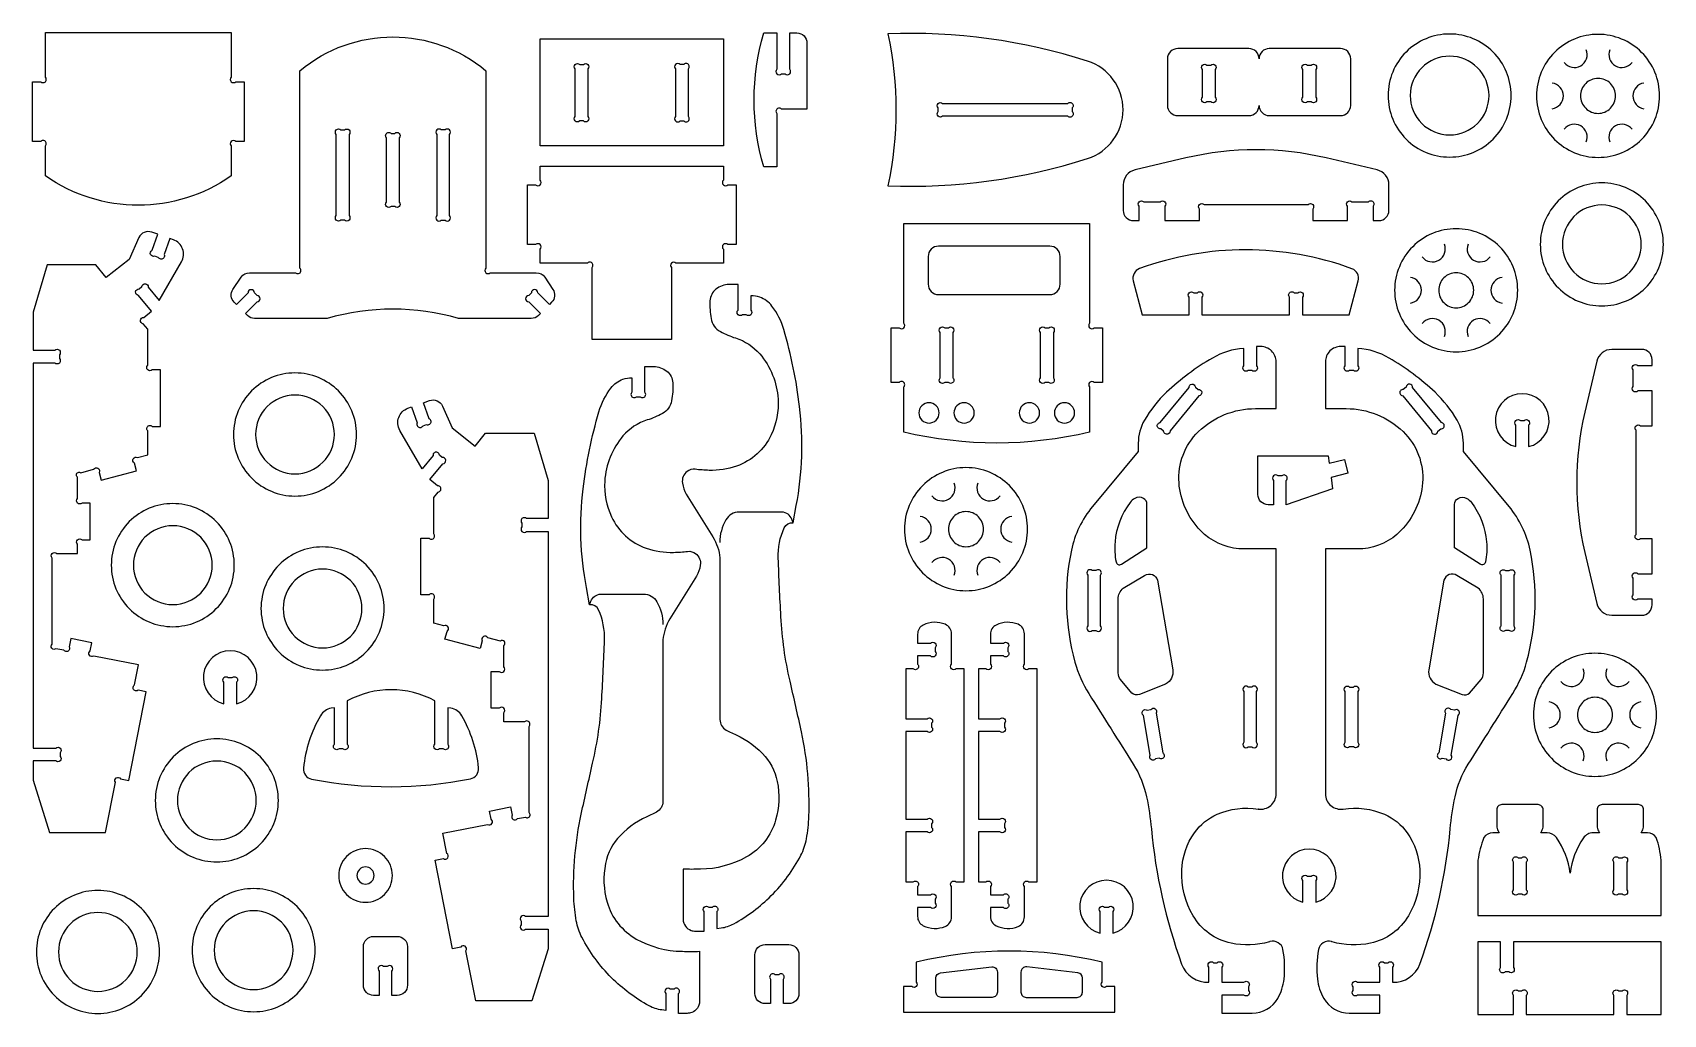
# Model space of a CAD drawing. Extents: x 3517 to 3900, y 1612 to 1843.
import ezdxf

# ---------------------------------------------------------------- set-up
doc = ezdxf.new("R2010")
doc.units = 0
doc.header["$MEASUREMENT"] = 0
doc.layers.add('KONTUR', color=20, linetype='CONTINUOUS')

msp = doc.modelspace()

# ---------------------------------------------------------------- linework, layer by layer
at = {"layer": 'KONTUR'}
for points in [[(3567.02, 1817.03), (3565.08, 1817.03, 1), (3564.02, 1815.97), (3564.02, 1808.93, -0.314585), (3520.4, 1808.93), (3520.4, 1815.97, 1), (3519.34, 1817.03), (3517.4, 1817.03), (3517.4, 1831.06), (3519.34, 1831.06, 1), (3520.4, 1832.12), (3520.4, 1842.59), (3564.02, 1842.59), (3564.02, 1832.12, 1), (3565.08, 1831.06), (3567.02, 1831.06)], [(3568.33, 1786.22), (3579.1, 1786.22, 1), (3580.16, 1787.29), (3580.16, 1833.64, -0.363785), (3623.78, 1833.64), (3623.78, 1787.29, 1), (3624.84, 1786.22), (3635.61, 1786.22, -0.249349), (3637.6, 1785.17), (3639.52, 1782.32, -0.359015), (3639.23, 1779.28), (3638.71, 1778.77), (3635.99, 1781.49, 1), (3634.48, 1781.49), (3633.86, 1780.87, 1), (3633.86, 1779.37), (3636.59, 1776.65), (3636.12, 1776.17, -0.198912), (3634.42, 1775.47), (3617.39, 1775.47, 0.143549), (3586.55, 1775.47), (3569.52, 1775.47, -0.198912), (3567.83, 1776.17), (3567.35, 1776.65), (3570.08, 1779.37, 1), (3570.08, 1780.87), (3569.46, 1781.49, 1), (3567.96, 1781.49), (3565.23, 1778.77), (3564.71, 1779.28, -0.359015), (3564.42, 1782.32), (3566.34, 1785.17, -0.249349)], [(3699.17, 1824.64), (3693.17, 1824.64, 1), (3692.11, 1823.58), (3692.11, 1811.04), (3689.03, 1811.04, -0.144164), (3689.03, 1842.52), (3692.11, 1842.52), (3692.11, 1833.97, 1), (3693.17, 1832.91), (3694.05, 1832.91, 1), (3695.11, 1833.97), (3695.11, 1842.52), (3696.77, 1842.52, -0.414214), (3699.17, 1840.12)], [(3765.04, 1835.89, 0.087697), (3718.16, 1842.3, -0.105277), (3718.16, 1806.63, 0.087697), (3765.04, 1813.04, 0.729031)], [(3850.01, 1842.26, 0.414214), (3835.56, 1827.81, 0.414214), (3850.01, 1813.37, 0.414214), (3864.45, 1827.81, 0.414214)], [(3884.86, 1842.18, 0.414214), (3870.41, 1827.74, 0.414214), (3884.86, 1813.3, 0.414214), (3899.3, 1827.74, 0.414214)], [(3802.89, 1838.84), (3786.18, 1838.84, 0.414214), (3783.78, 1836.44), (3783.78, 1825.51, 0.414214), (3786.18, 1823.11), (3802.89, 1823.11, 0.414214), (3805.29, 1825.51, 0.414214), (3807.69, 1823.11), (3824.39, 1823.11, 0.414214), (3826.79, 1825.51), (3826.79, 1836.44, 0.414214), (3824.39, 1838.84), (3807.69, 1838.84, 0.414214), (3805.29, 1836.44, 0.414214)], [(3647.75, 1834.06), (3647.75, 1822.9, -1), (3646.69, 1821.84), (3645.81, 1821.84, -1), (3644.75, 1822.9), (3644.75, 1834.06, -1), (3645.81, 1835.12), (3646.69, 1835.12, -1)], [(3668.32, 1834.06), (3668.32, 1822.9, 1), (3669.38, 1821.84), (3670.26, 1821.84, 1), (3671.32, 1822.9), (3671.32, 1834.06, 1), (3670.26, 1835.12), (3669.38, 1835.12, 1)], [(3795, 1833.9), (3795, 1827.41, -1), (3793.94, 1826.35), (3793.06, 1826.35, -1), (3792, 1827.41), (3792, 1833.9, -1), (3793.06, 1834.96), (3793.94, 1834.96, -1)], [(3818.57, 1833.9), (3818.57, 1827.41, -1), (3817.51, 1826.35), (3816.63, 1826.35, -1), (3815.57, 1827.41), (3815.57, 1833.9, -1), (3816.63, 1834.96), (3817.51, 1834.96, -1)], [(3850.01, 1837.06, 0.414214), (3840.76, 1827.81, 0.414214), (3850.01, 1818.57, 0.414214), (3859.26, 1827.81, 0.414214)], [(3884.86, 1831.85, 0.414214), (3880.74, 1827.74, 0.414214), (3884.86, 1823.63, 0.414214), (3888.97, 1827.74, 0.414214)], [(3731, 1825.97), (3760.36, 1825.97, -1), (3761.42, 1824.9), (3761.42, 1824.03, -1), (3760.36, 1822.97), (3731, 1822.97, -1), (3729.94, 1824.03), (3729.94, 1824.9, -1)], [(3591.68, 1818.68), (3591.68, 1799.64, -1), (3590.62, 1798.58), (3589.75, 1798.58, -1), (3588.68, 1799.64), (3588.68, 1818.68, -1), (3589.75, 1819.74), (3590.62, 1819.74, -1)], [(3603.47, 1817.88), (3603.47, 1802.8, -1), (3602.41, 1801.74), (3601.53, 1801.74, -1), (3600.47, 1802.8), (3600.47, 1817.88, -1), (3601.53, 1818.94), (3602.41, 1818.94, -1)], [(3612.26, 1818.68), (3612.26, 1799.64, 1), (3613.32, 1798.58), (3614.2, 1798.58, 1), (3615.26, 1799.64), (3615.26, 1818.68, 1), (3614.2, 1819.74), (3613.32, 1819.74, 1)], [(3791.3, 1798.46), (3791.3, 1801.17, -1), (3792.36, 1802.23), (3816.81, 1802.23, -1), (3817.87, 1801.17), (3817.87, 1798.46), (3826.03, 1798.46), (3826.03, 1801.83, -1), (3827.09, 1802.89), (3830.97, 1802.89, -1), (3832.03, 1801.83), (3832.03, 1798.46), (3833.38, 1798.46, 0.414214), (3835.78, 1800.86), (3835.78, 1806.86, 0.348142), (3833, 1810.36), (3821.05, 1813.17, 0.115875), (3788.12, 1813.17), (3776.17, 1810.36, 0.348142), (3773.39, 1806.86), (3773.39, 1800.86, 0.414214), (3775.79, 1798.46), (3777.14, 1798.46), (3777.14, 1801.83, -1), (3778.2, 1802.89), (3782.08, 1802.89, -1), (3783.14, 1801.83), (3783.14, 1798.46)], [(3648.71, 1770.56), (3648.71, 1787.41, 1), (3647.65, 1788.47), (3636.53, 1788.47), (3636.53, 1791.76, 1), (3635.47, 1792.82), (3633.53, 1792.82), (3633.53, 1806.87), (3635.47, 1806.87, 1), (3636.53, 1807.93), (3636.53, 1811.22), (3679.54, 1811.22), (3679.54, 1807.93, 1), (3680.6, 1806.87), (3682.54, 1806.87), (3682.54, 1792.82), (3680.6, 1792.82, 1), (3679.54, 1791.76), (3679.54, 1788.47), (3668.42, 1788.47, 1), (3667.35, 1787.41), (3667.35, 1770.56)], [(3885.74, 1807.32, 0.414214), (3871.3, 1792.87, 0.414214), (3885.74, 1778.43, 0.414214), (3900.19, 1792.87, 0.414214)], [(3885.74, 1802.12, 0.414214), (3876.49, 1792.87, 0.414214), (3885.74, 1783.62, 0.414214), (3894.99, 1792.87, 0.414214)], [(3547.41, 1763.42), (3545.47, 1763.42, -1), (3544.41, 1764.48), (3544.41, 1772.99), (3543.37, 1774.25, -1), (3543.51, 1775.74), (3545.3, 1777.21), (3542.25, 1780.91, -1), (3542.39, 1782.4), (3543.06, 1782.96, -1), (3544.56, 1782.82), (3547.13, 1779.71), (3552.35, 1788.75, 0.468854), (3550.44, 1793.94), (3549.6, 1794.24), (3548.27, 1790.48, -1), (3546.91, 1789.83), (3546.09, 1790.13, -1), (3545.44, 1791.48), (3546.77, 1795.24), (3545.36, 1795.74, 0.39067), (3542.37, 1794.46), (3540.08, 1789.36), (3534.68, 1785.06), (3532.28, 1788.07), (3520.83, 1788.07), (3517.5, 1776.99), (3517.5, 1768.02), (3522.62, 1768.02, -1), (3523.68, 1766.96), (3523.68, 1766.08, -1), (3522.62, 1765.02), (3517.5, 1765.02), (3517.5, 1674.62), (3522.83, 1674.62, -1), (3523.89, 1673.55), (3523.89, 1672.68, -1), (3522.83, 1671.62), (3517.5, 1671.62), (3517.5, 1667.06), (3521.38, 1654.82), (3534.53, 1654.82), (3536.83, 1666.59, -1), (3538.07, 1667.42), (3539.98, 1667.05), (3544.04, 1687.82), (3542.14, 1688.19, -1), (3541.3, 1689.44), (3542.22, 1694.17), (3531.77, 1696.22, -1), (3530.93, 1697.46), (3531.3, 1699.37), (3526.35, 1700.34), (3525.97, 1698.43, -1), (3524.73, 1697.6), (3522.87, 1697.96, -1), (3522.01, 1699), (3522.01, 1719.24, -1), (3523.08, 1720.3), (3527.94, 1720.3), (3527.94, 1722.47, -1), (3529, 1723.53), (3530.94, 1723.53), (3530.94, 1732.15), (3529, 1732.15, -1), (3527.94, 1733.21), (3527.94, 1738.24, -1), (3528.72, 1739.27), (3531.7, 1740.07, -1), (3533.01, 1739.32), (3533.49, 1737.52), (3541.76, 1739.73), (3541.28, 1741.53, -1), (3542.03, 1742.83), (3544.41, 1743.47), (3544.41, 1749.08, -1), (3545.47, 1750.14), (3547.41, 1750.14)], [(3721.9, 1748.8), (3721.9, 1759.4, 1), (3720.84, 1760.46), (3718.9, 1760.46), (3718.9, 1773.27), (3720.84, 1773.27, 1), (3721.9, 1774.34), (3721.9, 1797.74), (3765.52, 1797.74), (3765.52, 1774.34, 1), (3766.58, 1773.27), (3768.52, 1773.27), (3768.52, 1760.46), (3766.58, 1760.46, 1), (3765.52, 1759.4), (3765.52, 1748.8, -0.117382)], [(3851.55, 1796.55, 0.414214), (3837.11, 1782.11, 0.414214), (3851.55, 1767.66, 0.414214), (3866, 1782.11, 0.414214)], [(3727.61, 1790.06), (3727.61, 1783.5, 0.414214), (3730.01, 1781.1), (3756.19, 1781.1, 0.414214), (3758.59, 1783.5), (3758.59, 1790.06, 0.414214), (3756.19, 1792.46), (3730.01, 1792.46, 0.414214)], [(3788.88, 1776.37), (3788.88, 1780.47, -1), (3789.94, 1781.53), (3790.81, 1781.53, -1), (3791.88, 1780.47), (3791.88, 1776.37), (3812.45, 1776.37), (3812.45, 1780.47, -1), (3813.51, 1781.53), (3814.39, 1781.53, -1), (3815.45, 1780.47), (3815.45, 1776.37), (3826.45, 1776.37), (3828.57, 1784.29, 0.388162), (3827.08, 1787.16, 0.177336), (3777.24, 1787.19, 0.388469), (3775.75, 1784.31), (3777.88, 1776.37)], [(3851.55, 1786.22, 0.414214), (3847.44, 1782.11, 0.414214), (3851.55, 1777.99, 0.414214), (3855.67, 1782.11, 0.414214)], [(3685.98, 1780.82), (3685.98, 1777.43, -1), (3684.92, 1776.37), (3684.04, 1776.37, -1), (3682.98, 1777.43), (3682.98, 1783.45), (3680.87, 1783.45, 0.170585), (3677.81, 1782.37, 0.214725), (3676.4, 1779.62, 0.056561), (3676.67, 1775.44, 0.22603), (3678.83, 1772.42, 0.051077), (3682.39, 1770.9, -0.141384), (3688.08, 1767.16, -0.163721), (3692.37, 1756.55, -0.124828), (3690.77, 1748.18, -0.201344), (3682.66, 1740.83, -0.09322), (3676.19, 1739.83, -0.020014), (3672.91, 1740.07, 0.189668), (3671.05, 1739.57, 0.283702), (3669.94, 1736.81, 0.082397), (3670.83, 1734.25), (3677.05, 1724.22, -0.113068), (3678.74, 1719.27), (3678.74, 1681.35, 0.267949), (3680.19, 1678.84, 0.035231), (3681.51, 1678.2, -0.103492), (3688.7, 1673.39, -0.145976), (3692.19, 1666.79, -0.119038), (3691.81, 1657.73, -0.198627), (3684.95, 1649.07, -0.123892), (3674.15, 1646.18, -0.007636), (3670.1, 1646.18), (3670.1, 1634.4, 0.322139), (3671.95, 1631.84, 0.059966), (3673.02, 1631.62), (3675.04, 1631.62), (3675.04, 1636.23, -1), (3676.1, 1637.3), (3676.98, 1637.3, -1), (3678.04, 1636.23), (3678.04, 1632.31), (3679, 1632.42, 0.098643), (3681.96, 1633.37, 0.069217), (3690.77, 1639.99, 0.077936), (3697.72, 1649.46, 0.074389), (3699.04, 1653.32, 0.035977), (3699.61, 1658.64, 0.062223), (3697.87, 1678.41, 0.003891), (3695.19, 1690.34, -0.043804), (3693.05, 1705.49, -0.003361), (3692.42, 1719.22, -0.117025), (3693.82, 1726.33, -0.320667), (3695.91, 1727.54), (3696.66, 1731.55, 0.076866), (3697.43, 1754.78, 0.040761), (3693.73, 1772.86, 0.092011), (3690.94, 1778.4, 0.147158), (3688.08, 1780.48, 0.08756)], [(3733.42, 1772.21), (3733.42, 1761.52, -1), (3732.36, 1760.46), (3731.49, 1760.46, -1), (3730.42, 1761.52), (3730.42, 1772.21, -1), (3731.49, 1773.27), (3732.36, 1773.27, -1)], [(3757, 1772.21), (3757, 1761.52, -1), (3755.93, 1760.46), (3755.06, 1760.46, -1), (3754, 1761.52), (3754, 1772.21, -1), (3755.06, 1773.27), (3755.93, 1773.27, -1)], [(3796.52, 1619.66), (3801.74, 1619.66, -1), (3802.8, 1618.6), (3802.8, 1617.72, -1), (3801.74, 1616.66), (3796.52, 1616.66), (3796.52, 1612.41), (3803.7, 1612.41, 0.267949), (3809.66, 1615.85, 0.10486), (3811.15, 1620.41, 0.070665), (3810.9, 1627.32, 0.450228), (3807.84, 1629.19, -0.00335), (3807.7, 1629.15, -0.124272), (3798.71, 1628.82, -0.211895), (3789.8, 1635.28, -0.142289), (3787.15, 1645.97, -0.144595), (3790.13, 1654.77, -0.136954), (3795.42, 1659.08, -0.143834), (3805.14, 1660.31), (3805.11, 1660.32, 0.461683), (3809.28, 1663.87), (3809.28, 1721.37), (3800.54, 1721.37, -0.176643), (3791.56, 1725.68, -0.176718), (3786.49, 1736.93, -0.22231), (3791.05, 1748.91, -0.19476), (3804.42, 1754.32), (3809.28, 1754.32), (3809.28, 1765.3, 0.414214), (3805.68, 1768.9), (3804.68, 1768.9), (3804.68, 1764.36, -1), (3803.61, 1763.3), (3802.74, 1763.3, -1), (3801.68, 1764.36), (3801.68, 1768.47, 0.114142), (3794.34, 1766.2, 0.057125), (3783.56, 1758.15, 0.073046), (3778.37, 1751.59, 0.131652), (3776.92, 1746.2), (3776.92, 1744.23), (3766.18, 1731.33, 0.122774), (3761.23, 1721.07, 0.119155), (3762.07, 1694.8, 0.073532), (3765.33, 1687.41, -0.000371), (3775.77, 1670.82, -0.088308), (3778.87, 1663.17, -0.029161), (3780, 1655.71, 0.064062), (3787.11, 1623.93, 0.327869), (3793.52, 1619.65), (3793.52, 1623.19, -1), (3794.58, 1624.25), (3795.46, 1624.25, -1), (3796.52, 1623.19)], [(3833.63, 1616.66), (3828.41, 1616.66, -1), (3827.35, 1617.72), (3827.35, 1618.6, -1), (3828.41, 1619.66), (3833.63, 1619.66), (3833.63, 1623.19, -1), (3834.69, 1624.25), (3835.57, 1624.25, -1), (3836.63, 1623.19), (3836.63, 1619.65, 0.327869), (3843.04, 1623.93, 0.064062), (3850.15, 1655.71, -0.029161), (3851.28, 1663.17, -0.088308), (3854.38, 1670.82, -0.000371), (3864.82, 1687.41, 0.073532), (3868.08, 1694.8, 0.119155), (3868.92, 1721.07, 0.122774), (3863.97, 1731.33), (3853.23, 1744.23), (3853.23, 1746.2, 0.131652), (3851.78, 1751.59, 0.073046), (3846.59, 1758.15, 0.057125), (3835.81, 1766.2, 0.114142), (3828.47, 1768.47), (3828.47, 1764.36, -1), (3827.41, 1763.3), (3826.54, 1763.3, -1), (3825.47, 1764.36), (3825.47, 1768.9), (3824.47, 1768.9, 0.414214), (3820.87, 1765.3), (3820.87, 1754.32), (3825.73, 1754.32, -0.19476), (3839.1, 1748.91, -0.22231), (3843.66, 1736.93, -0.176718), (3838.59, 1725.68, -0.176643), (3829.61, 1721.37), (3820.87, 1721.37), (3820.87, 1663.87, 0.461683), (3825.04, 1660.32), (3825.01, 1660.31, -0.143834), (3834.73, 1659.08, -0.136954), (3840.02, 1654.77, -0.144595), (3843, 1645.97, -0.142289), (3840.35, 1635.28, -0.211895), (3831.44, 1628.82, -0.124272), (3822.45, 1629.15, -0.00335), (3822.31, 1629.19, 0.450228), (3819.25, 1627.32, 0.070665), (3819, 1620.41, 0.10486), (3820.49, 1615.85, 0.267949), (3826.45, 1612.41), (3833.63, 1612.41)], [(3897.54, 1723.73), (3894.83, 1723.73, -1), (3893.76, 1724.79), (3893.76, 1749.24, -1), (3894.83, 1750.3), (3897.54, 1750.3), (3897.54, 1758.46), (3894.17, 1758.46, -1), (3893.11, 1759.52), (3893.11, 1763.4, -1), (3894.17, 1764.46), (3897.54, 1764.46), (3897.54, 1765.81, 0.414214), (3895.14, 1768.21), (3888.07, 1768.21, 0.348142), (3884.56, 1765.43), (3881.76, 1753.48, 0.115875), (3881.76, 1720.55), (3884.56, 1708.6, 0.348142), (3888.07, 1705.82), (3895.14, 1705.82, 0.414214), (3897.54, 1708.22), (3897.54, 1709.57), (3894.17, 1709.57, -1), (3893.11, 1710.63), (3893.11, 1714.51, -1), (3894.17, 1715.57), (3897.54, 1715.57)], [(3578.99, 1762.69, 0.414214), (3564.55, 1748.25, 0.414214), (3578.99, 1733.8, 0.414214), (3593.44, 1748.25, 0.414214)], [(3658.08, 1761.56), (3658.08, 1758.18, 1), (3659.14, 1757.11), (3660.02, 1757.11, 1), (3661.08, 1758.18), (3661.08, 1764.19), (3663.19, 1764.19, -0.170585), (3666.25, 1763.12, -0.214725), (3667.66, 1760.36, -0.056561), (3667.39, 1756.18, -0.22603), (3665.23, 1753.16, -0.051077), (3661.67, 1751.65, 0.141384), (3655.98, 1747.91, 0.163721), (3651.69, 1737.29, 0.124828), (3653.29, 1728.92, 0.201344), (3661.4, 1721.57, 0.09322), (3667.87, 1720.57, 0.020014), (3671.15, 1720.81, -0.189668), (3673.01, 1720.31, -0.283702), (3674.12, 1717.55, -0.082397), (3673.23, 1714.99), (3667.01, 1704.96, 0.113068), (3665.32, 1700.01), (3665.32, 1662.09, -0.267949), (3663.87, 1659.58, -0.035231), (3662.55, 1658.94, 0.103492), (3655.36, 1654.14, 0.145976), (3651.87, 1647.53, 0.119038), (3652.25, 1638.47, 0.198627), (3659.11, 1629.81, 0.123892), (3669.91, 1626.92, 0.007636), (3673.95, 1626.92), (3673.95, 1615.14, -0.322139), (3672.11, 1612.58, -0.059966), (3671.04, 1612.36), (3669.02, 1612.36), (3669.02, 1616.98, 1), (3667.96, 1618.04), (3667.08, 1618.04, 1), (3666.02, 1616.98), (3666.02, 1613.05), (3665.06, 1613.16, -0.098643), (3662.09, 1614.11, -0.069217), (3653.29, 1620.73, -0.077936), (3646.34, 1630.21, -0.074389), (3645.02, 1634.07, -0.035977), (3644.45, 1639.38, -0.062223), (3646.19, 1659.15, -0.003891), (3648.86, 1671.09, 0.043804), (3651, 1686.23, 0.003361), (3651.64, 1699.96, 0.117025), (3650.24, 1707.07, 0.320667), (3648.15, 1708.28), (3647.4, 1712.29, -0.076866), (3646.63, 1735.52, -0.040761), (3650.33, 1753.6, -0.092011), (3653.12, 1759.14, -0.147158), (3655.98, 1761.22, -0.08756)], [(3578.99, 1757.5, 0.414214), (3569.74, 1748.25, 0.414214), (3578.99, 1739, 0.414214), (3588.24, 1748.25, 0.414214)], [(3791.15, 1757.33), (3784.39, 1749.14, -1), (3782.89, 1748.99), (3782.21, 1749.55, -1), (3782.07, 1751.05), (3788.84, 1759.24, -1), (3790.33, 1759.39), (3791.01, 1758.83, -1)], [(3839, 1757.33), (3845.76, 1749.14, 1), (3847.26, 1748.99), (3847.93, 1749.55, 1), (3848.08, 1751.05), (3841.31, 1759.24, 1), (3839.82, 1759.39), (3839.14, 1758.83, 1)], [(3865.56, 1745.39), (3865.56, 1750.45, -1), (3866.62, 1751.51), (3867.49, 1751.51, -1), (3868.56, 1750.45), (3868.56, 1745.39, 0.886477), (3867.06, 1757.81, 0.886477)], [(3608.54, 1723.89), (3610.48, 1723.89, 1), (3611.54, 1724.95), (3611.54, 1733.46), (3612.58, 1734.72, 1), (3612.44, 1736.21), (3610.65, 1737.69), (3613.7, 1741.38, 1), (3613.56, 1742.88), (3612.89, 1743.43, 1), (3611.39, 1743.29), (3608.82, 1740.18), (3603.6, 1749.22, -0.468854), (3605.51, 1754.41), (3606.35, 1754.71), (3607.68, 1750.95, 1), (3609.04, 1750.3), (3609.86, 1750.6, 1), (3610.51, 1751.95), (3609.18, 1755.71), (3610.59, 1756.21, -0.39067), (3613.58, 1754.93), (3615.87, 1749.83), (3621.27, 1745.53), (3623.67, 1748.54), (3635.12, 1748.54), (3638.45, 1737.46), (3638.45, 1728.49), (3633.33, 1728.49, 1), (3632.27, 1727.43), (3632.27, 1726.55, 1), (3633.33, 1725.49), (3638.45, 1725.49), (3638.45, 1635.09), (3633.12, 1635.09, 1), (3632.06, 1634.03), (3632.06, 1633.15, 1), (3633.12, 1632.09), (3638.45, 1632.09), (3638.45, 1627.53), (3634.57, 1615.29), (3621.42, 1615.29), (3619.12, 1627.06, 1), (3617.88, 1627.9), (3615.97, 1627.52), (3611.91, 1648.29), (3613.81, 1648.67, 1), (3614.65, 1649.91), (3613.72, 1654.64), (3624.18, 1656.69, 1), (3625.02, 1657.94), (3624.65, 1659.84), (3629.6, 1660.81), (3629.98, 1658.91, 1), (3631.22, 1658.07), (3633.08, 1658.43, 1), (3633.93, 1659.47), (3633.93, 1679.71, 1), (3632.87, 1680.77), (3628.01, 1680.77), (3628.01, 1682.94, 1), (3626.95, 1684), (3625.01, 1684), (3625.01, 1692.62), (3626.95, 1692.62, 1), (3628.01, 1693.68), (3628.01, 1698.71, 1), (3627.23, 1699.74), (3624.24, 1700.54, 1), (3622.94, 1699.79), (3622.46, 1697.99), (3614.19, 1700.21), (3614.67, 1702, 1), (3613.92, 1703.31), (3611.54, 1703.94), (3611.54, 1709.55, 1), (3610.48, 1710.61), (3608.54, 1710.61)], [(3727.81, 1755.69, 0.414214), (3725.43, 1753.31, 0.414214), (3727.81, 1750.93, 0.414214), (3730.19, 1753.31, 0.414214)], [(3736.04, 1755.69, 0.414214), (3733.66, 1753.31, 0.414214), (3736.04, 1750.93, 0.414214), (3738.42, 1753.31, 0.414214)], [(3751.38, 1755.69, 0.414214), (3749, 1753.31, 0.414214), (3751.38, 1750.93, 0.414214), (3753.76, 1753.31, 0.414214)], [(3759.61, 1755.69, 0.414214), (3757.23, 1753.31, 0.414214), (3759.61, 1750.93, 0.414214), (3761.99, 1753.31, 0.414214)], [(3821.73, 1741.48), (3825.3, 1742.41), (3826.13, 1739.14), (3822.18, 1738.14), (3822.53, 1735.48), (3811.68, 1731.76), (3811.68, 1737.47, 1), (3810.62, 1738.53), (3809.74, 1738.53, 1), (3808.68, 1737.47), (3808.68, 1731.76), (3807.41, 1731.76, -0.414214), (3805.01, 1734.16), (3805.01, 1743.22), (3821.49, 1743.22)], [(3736.49, 1740.46, 0.414214), (3722.05, 1726.02, 0.414214), (3736.49, 1711.57, 0.414214), (3750.94, 1726.02, 0.414214)], [(3550.31, 1732.02, 0.414214), (3535.87, 1717.57, 0.414214), (3550.31, 1703.13, 0.414214), (3564.75, 1717.57, 0.414214)], [(3772.96, 1717.83), (3778.97, 1721.67), (3778.97, 1731.83, 0.267949), (3778.16, 1733.23, 0.267949), (3776.12, 1733.23, 0.098945), (3775.04, 1732.28, 0.143459), (3771.47, 1723.01, 0.068146), (3771.72, 1718.32, 0.550378)], [(3857.19, 1717.83), (3851.18, 1721.67), (3851.18, 1731.83, -0.267949), (3851.99, 1733.23, -0.267949), (3854.03, 1733.23, -0.098945), (3855.11, 1732.28, -0.143459), (3858.68, 1723.01, -0.068146), (3858.43, 1718.32, -0.550378)], [(3550.31, 1726.82, 0.414214), (3541.06, 1717.57, 0.414214), (3550.31, 1708.32, 0.414214), (3559.56, 1717.57, 0.414214)], [(3736.49, 1730.13, 0.414214), (3732.38, 1726.02, 0.414214), (3736.49, 1721.9, 0.414214), (3740.61, 1726.02, 0.414214)], [(3585.46, 1721.84, 0.414214), (3571.01, 1707.4, 0.414214), (3585.46, 1692.95, 0.414214), (3599.9, 1707.4, 0.414214)], [(3585.46, 1716.65, 0.414214), (3576.21, 1707.4, 0.414214), (3585.46, 1698.15, 0.414214), (3594.71, 1707.4, 0.414214)], [(3765.06, 1715.22), (3765.06, 1703.31, 1), (3766.13, 1702.25), (3767, 1702.25, 1), (3768.06, 1703.31), (3768.06, 1715.22, 1), (3767, 1716.28), (3766.13, 1716.28, 1)], [(3781.48, 1714.04), (3785.01, 1693.03, -0.324673), (3783.34, 1689.65), (3777.19, 1687.23, -0.284319), (3775.44, 1687.55), (3772.77, 1690.72, -0.181059), (3772.22, 1692.26), (3772.22, 1709.65, -0.227021), (3773.41, 1712.14), (3778.43, 1715.18, -0.485587)], [(3848.67, 1714.04), (3845.13, 1693.03, 0.324673), (3846.81, 1689.65), (3852.96, 1687.23, 0.284319), (3854.71, 1687.55), (3857.38, 1690.72, 0.181059), (3857.93, 1692.26), (3857.93, 1709.65, 0.227021), (3856.74, 1712.14), (3851.72, 1715.18, 0.485587)], [(3865.08, 1715.22), (3865.08, 1703.31, -1), (3864.02, 1702.25), (3863.15, 1702.25, -1), (3862.08, 1703.31), (3862.08, 1715.22, -1), (3863.15, 1716.28), (3864.02, 1716.28, -1)], [(3728.43, 1656.88), (3728.43, 1656, -1), (3727.37, 1654.94), (3722.34, 1654.94), (3722.34, 1643.2), (3724.07, 1643.2, -1), (3725.13, 1642.13), (3725.13, 1640.2), (3728.17, 1640.2, -1), (3729.24, 1639.13), (3729.24, 1638.26, -1), (3728.17, 1637.2), (3725.13, 1637.2), (3725.13, 1635.09, 0.285454), (3726.47, 1632.94, 0.216294), (3731.63, 1632.77, 0.30313), (3733.11, 1634.98), (3733.11, 1642.13, -1), (3734.17, 1643.2), (3736.08, 1643.2), (3736.08, 1693.25), (3734.17, 1693.25, -1), (3733.11, 1694.32), (3733.11, 1701.47, 0.30313), (3731.63, 1703.68, 0.216294), (3726.47, 1703.52, 0.285454), (3725.13, 1701.36), (3725.13, 1699.25), (3728.17, 1699.25, -1), (3729.24, 1698.19), (3729.24, 1697.32, -1), (3728.17, 1696.25), (3725.13, 1696.25), (3725.13, 1694.32, -1), (3724.07, 1693.25), (3722.34, 1693.25), (3722.34, 1681.51), (3727.37, 1681.51, -1), (3728.43, 1680.45), (3728.43, 1679.57, -1), (3727.37, 1678.51), (3722.34, 1678.51), (3722.34, 1657.94), (3727.37, 1657.94, -1)], [(3745.52, 1656.88), (3745.52, 1656, -1), (3744.46, 1654.94), (3739.44, 1654.94), (3739.44, 1643.2), (3741.16, 1643.2, -1), (3742.23, 1642.13), (3742.23, 1640.2), (3745.27, 1640.2, -1), (3746.33, 1639.13), (3746.33, 1638.26, -1), (3745.27, 1637.2), (3742.23, 1637.2), (3742.23, 1635.09, 0.285454), (3743.56, 1632.94, 0.216294), (3748.73, 1632.77, 0.30313), (3750.21, 1634.98), (3750.21, 1642.13, -1), (3751.27, 1643.2), (3753.18, 1643.2), (3753.18, 1693.25), (3751.27, 1693.25, -1), (3750.21, 1694.32), (3750.21, 1701.47, 0.30313), (3748.73, 1703.68, 0.216294), (3743.56, 1703.52, 0.285454), (3742.23, 1701.36), (3742.23, 1699.25), (3745.27, 1699.25, -1), (3746.33, 1698.19), (3746.33, 1697.32, -1), (3745.27, 1696.25), (3742.23, 1696.25), (3742.23, 1694.32, -1), (3741.16, 1693.25), (3739.44, 1693.25), (3739.44, 1681.51), (3744.46, 1681.51, -1), (3745.52, 1680.45), (3745.52, 1679.57, -1), (3744.46, 1678.51), (3739.44, 1678.51), (3739.44, 1657.94), (3744.46, 1657.94, -1)], [(3562.28, 1685.04), (3562.28, 1690.1, -1), (3563.34, 1691.16), (3564.21, 1691.16, -1), (3565.28, 1690.1), (3565.28, 1685.04, 0.886477), (3563.78, 1697.46, 0.886477)], [(3884.13, 1696.88, 0.414214), (3869.68, 1682.44, 0.414214), (3884.13, 1667.99, 0.414214), (3898.57, 1682.44, 0.414214)], [(3620.18, 1667.42, 0.386174), (3622.09, 1670.01, 0.106837), (3618.12, 1682.23, 0.224988), (3615.58, 1683.98), (3614.83, 1684.1), (3614.83, 1675.53, -1), (3613.77, 1674.47), (3612.89, 1674.47, -1), (3611.83, 1675.53), (3611.83, 1685.71, 0.253669), (3591.25, 1685.71), (3591.25, 1675.53, -1), (3590.19, 1674.47), (3589.32, 1674.47, -1), (3588.25, 1675.53), (3588.25, 1684.1), (3587.5, 1683.98, 0.224988), (3584.96, 1682.23, 0.107536), (3580.98, 1669.93, 0.386598), (3582.9, 1667.34, 0.098318)], [(3801.68, 1687.9), (3801.68, 1675.98, 1), (3802.74, 1674.92), (3803.61, 1674.92, 1), (3804.68, 1675.98), (3804.68, 1687.9, 1), (3803.61, 1688.96), (3802.74, 1688.96, 1)], [(3828.47, 1687.9), (3828.47, 1675.98, -1), (3827.41, 1674.92), (3826.54, 1674.92, -1), (3825.47, 1675.98), (3825.47, 1687.9, -1), (3826.54, 1688.96), (3827.41, 1688.96, -1)], [(3884.13, 1686.55, 0.414214), (3880.02, 1682.44, 0.414214), (3884.13, 1678.32, 0.414214), (3888.24, 1682.44, 0.414214)], [(3781.11, 1682.8), (3782.71, 1673.48, -1), (3781.85, 1672.25), (3780.98, 1672.1, -1), (3779.76, 1672.97), (3778.15, 1682.3, -1), (3779.02, 1683.52), (3779.88, 1683.67, -1)], [(3849.04, 1682.8), (3847.44, 1673.48, 1), (3848.3, 1672.25), (3849.17, 1672.1, 1), (3850.39, 1672.97), (3852, 1682.3, 1), (3851.13, 1683.52), (3850.27, 1683.67, 1)], [(3560.64, 1676.79, 0.414214), (3546.2, 1662.34, 0.414214), (3560.64, 1647.9, 0.414214), (3575.09, 1662.34, 0.414214)], [(3560.64, 1671.59, 0.414214), (3551.39, 1662.34, 0.414214), (3560.64, 1653.1, 0.414214), (3569.89, 1662.34, 0.414214)], [(3861.38, 1655.19), (3861.63, 1654.76), (3860.13, 1654.76, 0.262897), (3858.08, 1653.6, 0.064352), (3856.66, 1648.3), (3856.66, 1635.36), (3899.66, 1635.36), (3899.66, 1648.3, 0.06509), (3898.51, 1653.6, 0.262897), (3896.46, 1654.76), (3894.96, 1654.76), (3895.21, 1655.19, 0.131652), (3895.53, 1656.39), (3895.53, 1660.15, 0.414214), (3894.33, 1661.35), (3885.83, 1661.35, 0.414214), (3884.63, 1660.15), (3884.63, 1656.39, 0.131652), (3884.95, 1655.19), (3885.2, 1654.76), (3883.7, 1654.76, 0.211481), (3881.4, 1653.56, 0.116433), (3878.29, 1645.24, 0.122228), (3875.1, 1653.61, 0.216402), (3872.88, 1654.76), (3871.39, 1654.76), (3871.63, 1655.19, 0.131652), (3871.96, 1656.39), (3871.96, 1660.15, 0.414214), (3870.76, 1661.35), (3862.26, 1661.35, 0.414214), (3861.06, 1660.15), (3861.06, 1656.39, 0.131652)], [(3595.55, 1651.02, 0.414214), (3589.25, 1644.72, 0.414214), (3595.55, 1638.42, 0.414214), (3601.85, 1644.72, 0.414214)], [(3815.57, 1638.47), (3815.57, 1643.52, -1), (3816.63, 1644.59), (3817.51, 1644.59, -1), (3818.57, 1643.52), (3818.57, 1638.47, 0.886477), (3817.07, 1650.89, 0.886477)], [(3595.55, 1646.75, 0.414214), (3593.52, 1644.72, 0.414214), (3595.55, 1642.7, 0.414214), (3597.57, 1644.72, 0.414214)], [(3868.01, 1647.83), (3868.01, 1641.39, -1), (3866.94, 1640.33), (3866.07, 1640.33, -1), (3865.01, 1641.39), (3865.01, 1647.83, -1), (3866.07, 1648.89), (3866.94, 1648.89, -1)], [(3891.58, 1647.83), (3891.58, 1641.39, -1), (3890.52, 1640.33), (3889.64, 1640.33, -1), (3888.58, 1641.39), (3888.58, 1647.83, -1), (3889.64, 1648.89), (3890.52, 1648.89, -1)], [(3767.98, 1631.19), (3767.98, 1636.25, -1), (3769.04, 1637.31), (3769.92, 1637.31, -1), (3770.98, 1636.25), (3770.98, 1631.19, 0.886477), (3769.48, 1643.61, 0.886477)], [(3532.73, 1641.21, 0.414214), (3518.29, 1626.77, 0.414214), (3532.73, 1612.32, 0.414214), (3547.18, 1626.77, 0.414214)], [(3569.28, 1641.63, 0.414214), (3554.84, 1627.19, 0.414214), (3569.28, 1612.74, 0.414214), (3583.73, 1627.19, 0.414214)], [(3532.73, 1636.02, 0.414214), (3523.48, 1626.77, 0.414214), (3532.73, 1617.52, 0.414214), (3541.98, 1626.77, 0.414214)], [(3569.28, 1636.44, 0.414214), (3560.03, 1627.19, 0.414214), (3569.28, 1617.94, 0.414214), (3578.53, 1627.19, 0.414214)], [(3597.45, 1616.56, -0.414214), (3595.05, 1618.96), (3595.05, 1628.02, -0.414214), (3597.45, 1630.42), (3602.99, 1630.42, -0.414214), (3605.39, 1628.02), (3605.39, 1618.96, -0.414214), (3602.99, 1616.56), (3601.72, 1616.56), (3601.72, 1622.27, 1), (3600.66, 1623.34), (3599.78, 1623.34, 1), (3598.72, 1622.27), (3598.72, 1616.56)], [(3689.34, 1614.63, -0.414214), (3686.94, 1617.03), (3686.94, 1626.1, -0.414214), (3689.34, 1628.5), (3694.89, 1628.5, -0.414214), (3697.29, 1626.1), (3697.29, 1617.03, -0.414214), (3694.89, 1614.63), (3693.62, 1614.63), (3693.62, 1620.35, 1), (3692.55, 1621.41), (3691.68, 1621.41, 1), (3690.62, 1620.35), (3690.62, 1614.63)], [(3771.44, 1618.64), (3769.5, 1618.64, -1), (3768.44, 1619.7), (3768.44, 1624.34, 0.121395), (3724.82, 1624.34), (3724.82, 1619.7, -1), (3723.76, 1618.64), (3721.82, 1618.64), (3721.82, 1612.62), (3771.44, 1612.62)], [(3866.07, 1617.64), (3866.94, 1617.64, -1), (3868.01, 1616.58), (3868.01, 1612.11), (3888.58, 1612.11), (3888.58, 1616.58, -1), (3889.64, 1617.64), (3890.52, 1617.64, -1), (3891.58, 1616.58), (3891.58, 1612.11), (3899.66, 1612.11), (3899.66, 1629.18), (3864.97, 1629.18), (3864.97, 1623.15, -1), (3863.91, 1622.08), (3863.03, 1622.08, -1), (3861.97, 1623.15), (3861.97, 1629.18), (3856.66, 1629.18), (3856.66, 1612.11), (3865.01, 1612.11), (3865.01, 1616.58, -1)], [(3730.64, 1616.11, -0.414214), (3729.44, 1617.31), (3729.44, 1620.68, -0.381189), (3730.51, 1621.87), (3742.53, 1623.25, -0.448027), (3743.86, 1622.06), (3743.86, 1617.31, -0.414214), (3742.66, 1616.11)], [(3762.62, 1616.11, 0.414214), (3763.82, 1617.31), (3763.82, 1620.68, 0.381189), (3762.76, 1621.87), (3750.74, 1623.25, 0.448027), (3749.4, 1622.06), (3749.4, 1617.31, 0.414214), (3750.6, 1616.11)]]:
    msp.add_lwpolyline(points, format="xyb", close=True, dxfattribs=at)
msp.add_lwpolyline([(3636.53, 1815.98), (3636.53, 1841.1), (3679.54, 1841.1), (3679.54, 1815.98)], close=True, dxfattribs=at)
for points in [[(3876.87, 1835.56, 0.868645), (3882.08, 1838.57)], [(3887.63, 1838.57, 0.868645), (3892.85, 1835.56)], [(3874.09, 1824.73, 0.868645), (3874.09, 1830.75)], [(3895.63, 1830.75, 0.868645), (3895.63, 1824.73)], [(3882.08, 1816.91, 0.868645), (3876.87, 1819.92)], [(3892.85, 1819.92, 0.868645), (3887.63, 1816.91)], [(3843.56, 1789.93, 0.868645), (3848.78, 1792.94)], [(3854.33, 1792.94, 0.868645), (3859.55, 1789.93)], [(3840.79, 1779.09, 0.868645), (3840.79, 1785.12)], [(3862.32, 1785.12, 0.868645), (3862.32, 1779.09)], [(3848.78, 1771.28, 0.868645), (3843.56, 1774.29)], [(3859.55, 1774.29, 0.868645), (3854.33, 1771.28)], [(3728.5, 1733.83, 0.868645), (3733.72, 1736.85)], [(3739.27, 1736.85, 0.868645), (3744.49, 1733.83)], [(3695.91, 1727.54), (3695.61, 1728.34, 0.300987), (3693.31, 1730.03), (3683.26, 1730.03, 0.267949), (3680.13, 1728.22, 0.131652), (3678.7, 1722.88)], [(3725.73, 1723, 0.868645), (3725.73, 1729.03)], [(3747.26, 1729.03, 0.868645), (3747.26, 1723)], [(3733.72, 1715.19, 0.868645), (3728.5, 1718.2)], [(3744.49, 1718.2, 0.868645), (3739.27, 1715.19)], [(3648.15, 1708.28), (3648.45, 1709.08, -0.300987), (3650.75, 1710.77), (3660.79, 1710.77, -0.267949), (3663.92, 1708.96, -0.131652), (3665.36, 1703.62)], [(3876.14, 1690.25, 0.868645), (3881.36, 1693.27)], [(3886.9, 1693.27, 0.868645), (3892.12, 1690.25)], [(3873.36, 1679.42, 0.868645), (3873.36, 1685.45)], [(3894.9, 1685.45, 0.868645), (3894.9, 1679.42)], [(3881.36, 1671.61, 0.868645), (3876.14, 1674.62)], [(3892.12, 1674.62, 0.868645), (3886.9, 1671.61)]]:
    msp.add_lwpolyline(points, format="xyb", dxfattribs=at)

doc.saveas('drawing.dxf')
